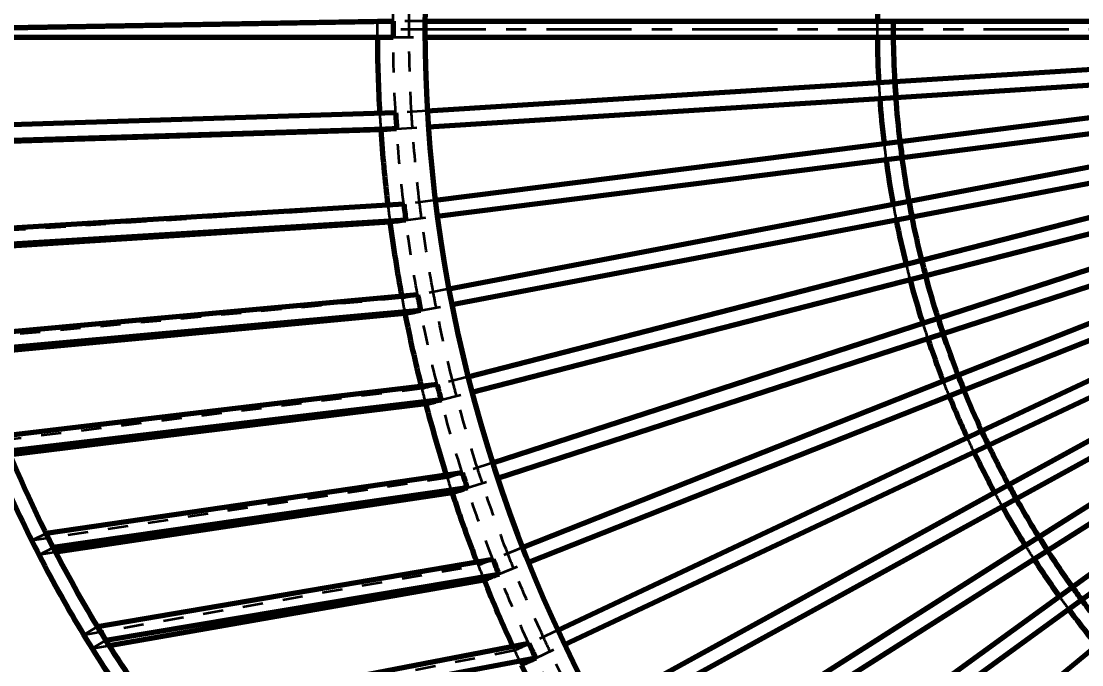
# Model space of a CAD drawing. Header units: inches. Extents: x -0.1 to 57.6, y -5.7 to 33.1.
# Drawn here: x 4.44 to 9.69, y 2.85 to 6.04 of the extents above; entities that cross this region are included whole.
import ezdxf

# ---------------------------------------------------------------- set-up
doc = ezdxf.new("R2010")
doc.units = ezdxf.units.IN
doc.header["$LTSCALE"] = 0.75
doc.header["$MEASUREMENT"] = 0
doc.linetypes.add('CENTER2', pattern=[1.125, 0.75, -0.125, 0.125, -0.125])
doc.linetypes.add('HIDDEN2', pattern=[0.1875, 0.125, -0.0625])
for name, color, linetype, lineweight in [('FD_Dimensions', 7, 'Continuous', 35), ('Hidden', 7, 'HIDDEN2', 35), ('Smart Centers', 7, 'CENTER2', 35), ('Visible', 7, 'Continuous', 70)]:
    doc.layers.add(name, color=color, linetype=linetype, lineweight=lineweight)
doc.styles.get("Standard").update_dxf_attribs({"font": 'arial.ttf'})
doc.dimstyles.new('Dim-Standard', dxfattribs={"dimtxt": 0.5, "dimasz": 0.5, "dimexe": 0.3, "dimexo": 0.07, "dimgap": 0.2, "dimtad": 0, "dimtih": 1, "dimtoh": 1, "dimlfac": 0.083333, "dimzin": 12, "dimdsep": 46, "dimtxsty": 'Standard', "dimcen": 0, "dimazin": 3, "dimtp": 0.01, "dimtm": 0.01, "dimtfac": 1, "dimtofl": 0, "dimtmove": 0, "dimatfit": 3, "dimfxl": 1, "dimtolj": 1, "dimtzin": 12, "dimarcsym": 1})

# ---------------------------------------------------------------- blocks, each defined once
blk = doc.blocks.new('*U10')
at = {"layer": 'Smart Centers', "color": 0, "ltscale": 0.75, "transparency": 16777216}
blk.add_line((-7.2019, 0), (-0.1055, 0), dxfattribs=at)
blk = doc.blocks.new('*D32')
at = {"layer": 'Defpoints', "color": 0, "transparency": 16777216}
for p in [(23.1603, 15.7692), (3.8815, 5.9998), (23.1603, 5.9998)]:
    blk.add_point(p, dxfattribs=at)
at = {"layer": 'FD_Dimensions', "color": 0, "lineweight": -2, "transparency": 16777216}
for p, q in [((3.8815, 6.0698), (3.8815, 16.0692)), ((23.1603, 6.0698), (23.1603, 16.0692)), ((4.3815, 15.7692), (12.9655, 15.7692)), ((22.6603, 15.7692), (14.0763, 15.7692))]:
    blk.add_line(p, q, dxfattribs=at)
at = {"layer": 'FD_Dimensions', "color": 0, "transparency": 16777216}
for points in [[(4.3815, 15.8525), (4.3815, 15.6859), (3.8815, 15.7692)], [(22.6603, 15.8525), (22.6603, 15.6859), (23.1603, 15.7692)]]:
    blk.add_solid(points, dxfattribs=at)
at = {"layer": 'FD_Dimensions', "color": 0, "transparency": 16777216, "insert": (13.5209, 15.7692), "char_height": 0.5, "attachment_point": 5}
blk.add_mtext('\\A1;32', dxfattribs=at)
blk = doc.blocks.new('*D33')
at = {"layer": 'Defpoints', "color": 0, "transparency": 16777216}
for p in [(13.5209, 13.3179), (0.3049, -1.3183), (13.5209, -1.3183)]:
    blk.add_point(p, dxfattribs=at)
at = {"layer": 'FD_Dimensions', "color": 0, "lineweight": -2, "transparency": 16777216}
for p, q in [((13.4509, 13.3179), (0.0049, 13.3179)), ((0.3049, 12.8179), (0.3049, 6.451)), ((0.3049, -0.8183), (0.3049, 5.5486)), ((13.4509, -1.3183), (0.0049, -1.3183))]:
    blk.add_line(p, q, dxfattribs=at)
at = {"layer": 'FD_Dimensions', "color": 0, "transparency": 16777216}
for points in [[(0.2216, 12.8179), (0.3882, 12.8179), (0.3049, 13.3179)], [(0.2216, -0.8183), (0.3882, -0.8183), (0.3049, -1.3183)]]:
    blk.add_solid(points, dxfattribs=at)
at = {"layer": 'FD_Dimensions', "color": 0, "transparency": 16777216, "insert": (0.3049, 5.9998), "char_height": 0.5, "attachment_point": 5}
blk.add_mtext('\\A1;2 4', dxfattribs=at)
blk = doc.blocks.new('*D36')
at = {"layer": 'Defpoints', "color": 0, "transparency": 16777216}
for p in [(17.4127, 8.7415), (9.6291, 3.258)]:
    blk.add_point(p, dxfattribs=at)
at = {"layer": 'FD_Dimensions', "color": 0, "lineweight": -2, "transparency": 16777216}
for p, q in [((21.135, 11.3638), (17.8215, 9.0295)), ((22.1206, 11.3638), (21.135, 11.3638))]:
    blk.add_line(p, q, dxfattribs=at)
blk.add_arc((13.5209, 5.9998), 4.7606, 32.7686, 38.7749, dxfattribs=at)
at = {"layer": 'FD_Dimensions', "color": 0, "transparency": 16777216}
blk.add_solid([(17.7735, 9.0976), (17.8695, 8.9614), (17.4127, 8.7415)], dxfattribs=at)
at = {"layer": 'FD_Dimensions', "color": 0, "transparency": 16777216, "insert": (22.9506, 11.3638), "char_height": 0.5, "attachment_point": 5}
blk.add_mtext('\\A1;%%C16', dxfattribs=at)
blk = doc.blocks.new('*D37')
at = {"layer": 'Defpoints', "color": 0, "transparency": 16777216}
for p in [(19.9996, 8.8598), (7.0422, 3.1398)]:
    blk.add_point(p, dxfattribs=at)
at = {"layer": 'FD_Dimensions', "color": 0, "lineweight": -2, "transparency": 16777216}
for p, q in [((22.5086, 9.9674), (20.457, 9.0617)), ((23.4469, 9.9674), (22.5086, 9.9674))]:
    blk.add_line(p, q, dxfattribs=at)
blk.add_arc((13.5209, 5.9998), 7.0819, 21.39175, 59.43367, dxfattribs=at)
at = {"layer": 'FD_Dimensions', "color": 0, "transparency": 16777216}
blk.add_solid([(20.4234, 9.1379), (20.4907, 8.9855), (19.9996, 8.8598)], dxfattribs=at)
at = {"layer": 'FD_Dimensions', "color": 0, "transparency": 16777216, "insert": (24.276, 9.9674), "char_height": 0.5, "attachment_point": 5}
blk.add_mtext('\\A1;%%C24', dxfattribs=at)

msp = doc.modelspace()

# ---------------------------------------------------------------- linework, layer by layer
at = {"layer": 'Hidden', "extrusion": (3.63318e-29, 2.96671e-13, -1)}
for p, q in [((6.4391, 6.0391), (6.2816, 6.0391)), ((3.8817, 5.9604), (6.2029, 5.9604)), ((6.2029, 5.9604), (6.2029, 5.9604)), ((6.2816, 5.9604), (6.4391, 5.9604)), ((6.2816, 5.9604), (6.2816, 5.9604)), ((6.2149, 5.5796), (3.904, 5.5055)), ((6.4506, 5.5944), (6.2935, 5.5845)), ((6.4506, 5.5944), (6.2935, 5.5845)), ((6.4506, 5.5944), (6.2935, 5.5845)), ((6.4506, 5.5944), (6.2935, 5.5845)), ((6.4506, 5.5944), (6.2935, 5.5845)), ((6.2984, 5.5059), (6.4556, 5.5158)), ((6.2984, 5.5059), (6.4556, 5.5158)), ((6.2984, 5.5059), (6.4556, 5.5158)), ((6.2984, 5.5059), (6.4556, 5.5158)), ((6.2984, 5.5059), (6.4556, 5.5158)), ((6.2984, 5.5059), (6.2984, 5.5059)), ((6.2984, 5.5059), (6.2984, 5.5059)), ((6.2984, 5.5059), (6.2984, 5.5059)), ((6.2984, 5.5059), (6.2984, 5.5059)), ((6.2984, 5.5059), (6.2984, 5.5059)), ((6.49, 5.1513), (6.3338, 5.1315)), ((6.49, 5.1513), (6.3338, 5.1315)), ((6.49, 5.1513), (6.3338, 5.1315)), ((6.49, 5.1513), (6.3338, 5.1315)), ((6.49, 5.1513), (6.3338, 5.1315)), ((6.2557, 5.1216), (3.9783, 4.9766)), ((6.3338, 5.1315), (6.3338, 5.1315)), ((6.3338, 5.1315), (6.3338, 5.1315)), ((6.3338, 5.1315), (6.3338, 5.1315)), ((6.3338, 5.1315), (6.3338, 5.1315)), ((6.3338, 5.1315), (6.3338, 5.1315)), ((6.3437, 5.0534), (6.4999, 5.0731)), ((6.3437, 5.0534), (6.4999, 5.0731)), ((6.3437, 5.0534), (6.4999, 5.0731)), ((6.3437, 5.0534), (6.4999, 5.0731)), ((6.3437, 5.0534), (6.4999, 5.0731)), ((6.3437, 5.0534), (6.3437, 5.0534)), ((6.3437, 5.0534), (6.3437, 5.0534)), ((6.3437, 5.0534), (6.3437, 5.0534)), ((6.3437, 5.0534), (6.3437, 5.0534)), ((6.3437, 5.0534), (6.3437, 5.0534)), ((6.5572, 4.7115), (6.4025, 4.6819)), ((6.5572, 4.7115), (6.4025, 4.6819)), ((6.5572, 4.7115), (6.4025, 4.6819)), ((6.5572, 4.7115), (6.4025, 4.6819)), ((6.5572, 4.7115), (6.4025, 4.6819)), ((6.4025, 4.6819), (6.4025, 4.6819)), ((6.4025, 4.6819), (6.4025, 4.6819)), ((6.4025, 4.6819), (6.4025, 4.6819)), ((6.4025, 4.6819), (6.4025, 4.6819)), ((6.4025, 4.6819), (6.4025, 4.6819)), ((6.3251, 4.6672), (4.1028, 4.4573)), ((6.4172, 4.6046), (6.5719, 4.6341)), ((6.4172, 4.6046), (6.5719, 4.6341)), ((6.4172, 4.6046), (6.5719, 4.6341)), ((6.4172, 4.6046), (6.5719, 4.6341)), ((6.4172, 4.6046), (6.5719, 4.6341)), ((6.4172, 4.6046), (6.4172, 4.6046)), ((6.4172, 4.6046), (6.4172, 4.6046)), ((6.4172, 4.6046), (6.4172, 4.6046)), ((6.4172, 4.6046), (6.4172, 4.6046)), ((6.4172, 4.6046), (6.4172, 4.6046)), ((6.6518, 4.2767), (6.4993, 4.2376)), ((6.6518, 4.2767), (6.4993, 4.2376)), ((6.6518, 4.2767), (6.4993, 4.2376)), ((6.6518, 4.2767), (6.4993, 4.2376)), ((6.6518, 4.2767), (6.4993, 4.2376)), ((6.423, 4.218), (4.2751, 3.952)), ((6.4993, 4.2376), (6.4993, 4.2376)), ((6.4993, 4.2376), (6.4993, 4.2376)), ((6.4993, 4.2376), (6.4993, 4.2376)), ((6.4993, 4.2376), (6.4993, 4.2376)), ((6.4993, 4.2376), (6.4993, 4.2376)), ((6.5189, 4.1613), (6.6714, 4.2005)), ((6.5189, 4.1613), (6.6714, 4.2005)), ((6.5189, 4.1613), (6.6714, 4.2005)), ((6.5189, 4.1613), (6.6714, 4.2005)), ((6.5189, 4.1613), (6.6714, 4.2005)), ((6.5189, 4.1613), (6.5189, 4.1613)), ((6.5189, 4.1613), (6.5189, 4.1613)), ((6.5189, 4.1613), (6.5189, 4.1613)), ((6.5189, 4.1613), (6.5189, 4.1613)), ((6.5189, 4.1613), (6.5189, 4.1613)), ((6.7736, 3.8488), (6.6238, 3.8002)), ((6.7736, 3.8488), (6.6238, 3.8002)), ((6.7736, 3.8488), (6.6238, 3.8002)), ((6.7736, 3.8488), (6.6238, 3.8002)), ((6.7736, 3.8488), (6.6238, 3.8002)), ((6.6238, 3.8002), (6.6238, 3.8002)), ((6.6238, 3.8002), (6.6238, 3.8002)), ((6.6238, 3.8002), (6.6238, 3.8002)), ((6.6238, 3.8002), (6.6238, 3.8002)), ((6.6238, 3.8002), (6.6238, 3.8002)), ((6.5489, 3.7758), (4.4919, 3.4642)), ((6.6481, 3.7253), (6.7979, 3.7739)), ((6.6481, 3.7253), (6.7979, 3.7739)), ((6.6481, 3.7253), (6.7979, 3.7739)), ((6.6481, 3.7253), (6.7979, 3.7739)), ((6.6481, 3.7253), (6.7979, 3.7739)), ((6.6481, 3.7253), (6.6481, 3.7253)), ((6.6481, 3.7253), (6.6481, 3.7253)), ((6.6481, 3.7253), (6.6481, 3.7253)), ((6.6481, 3.7253), (6.6481, 3.7253)), ((6.6481, 3.7253), (6.6481, 3.7253)), ((4.5621, 3.4998), (4.4919, 3.4642)), ((4.5274, 3.394), (4.5977, 3.4295)), ((6.9219, 3.4294), (6.7755, 3.3714)), ((6.9219, 3.4294), (6.7755, 3.3714)), ((6.9219, 3.4294), (6.7755, 3.3714)), ((6.9219, 3.4294), (6.7755, 3.3714)), ((6.9219, 3.4294), (6.7755, 3.3714)), ((4.6096, 3.4063), (4.5274, 3.394)), ((6.7755, 3.3714), (6.7755, 3.3714)), ((6.7755, 3.3714), (6.7755, 3.3714)), ((6.7755, 3.3714), (6.7755, 3.3714)), ((6.7755, 3.3714), (6.7755, 3.3714)), ((6.7755, 3.3714), (6.7755, 3.3714)), ((4.7496, 2.997), (6.7023, 3.3424)), ((6.8045, 3.2982), (6.9509, 3.3562)), ((6.8045, 3.2982), (6.9509, 3.3562)), ((6.8045, 3.2982), (6.9509, 3.3562)), ((6.8045, 3.2982), (6.9509, 3.3562)), ((6.8045, 3.2982), (6.9509, 3.3562)), ((6.8045, 3.2982), (6.8045, 3.2982)), ((6.8045, 3.2982), (6.8045, 3.2982)), ((6.8045, 3.2982), (6.8045, 3.2982)), ((6.8045, 3.2982), (6.8045, 3.2982)), ((6.8045, 3.2982), (6.8045, 3.2982)), ((4.8166, 3.0382), (4.7496, 2.997)), ((7.0964, 3.0201), (6.9539, 2.9531)), ((7.0964, 3.0201), (6.9539, 2.9531)), ((7.0964, 3.0201), (6.9539, 2.9531)), ((7.0964, 3.0201), (6.9539, 2.9531)), ((7.0964, 3.0201), (6.9539, 2.9531)), ((4.7908, 2.9299), (4.8579, 2.9712)), ((4.7908, 2.9299), (4.8745, 2.9446)), ((6.9539, 2.9531), (6.9539, 2.9531)), ((6.9539, 2.9531), (6.9539, 2.9531)), ((6.9539, 2.9531), (6.9539, 2.9531)), ((6.9539, 2.9531), (6.9539, 2.9531)), ((6.9539, 2.9531), (6.9539, 2.9531)), ((6.9874, 2.8818), (7.1299, 2.9489)), ((6.9874, 2.8818), (7.1299, 2.9489)), ((6.9874, 2.8818), (7.1299, 2.9489)), ((6.9874, 2.8818), (7.1299, 2.9489)), ((6.9874, 2.8818), (7.1299, 2.9489)), ((6.8826, 2.9195), (5.0443, 2.5524)), ((6.9874, 2.8818), (6.9874, 2.8818)), ((6.9874, 2.8818), (6.9874, 2.8818)), ((6.9874, 2.8818), (6.9874, 2.8818)), ((6.9874, 2.8818), (6.9874, 2.8818)), ((6.9874, 2.8818), (6.9874, 2.8818))]:
    msp.add_line(p, q, dxfattribs=at)
for radius, start, end in [(7.2394, 0.31159, 3.28841), (7.1606, 0.31502, 3.28498), (7.2394, 359.68841, 0.31159), (7.1606, 359.68498, 0.31502), (4.8394, 359.5339, 0.4661), (7.2394, 356.71159, 359.68841), (7.1606, 356.71502, 359.68498), (4.8394, 355.9339, 356.8661), (4.8394, 355.9339, 356.8661), (7.2394, 356.08841, 356.71159), (7.1606, 356.08498, 356.71502), (7.1606, 356.08498, 356.71502), (7.1606, 356.08498, 356.71502), (7.1606, 356.08498, 356.71502), (7.1606, 356.08498, 356.71502), (7.2394, 353.11159, 356.08841), (7.1606, 353.11502, 356.08498), (4.8394, 352.3339, 353.2661), (4.8394, 352.3339, 353.2661), (7.2394, 352.48841, 353.11159), (7.1606, 352.48498, 353.11502), (7.1606, 352.48498, 353.11502), (7.1606, 352.48498, 353.11502), (7.1606, 352.48498, 353.11502), (7.1606, 352.48498, 353.11502), (4.8394, 348.7339, 349.6661), (4.8394, 348.7339, 349.6661), (7.2394, 349.51159, 352.48841), (7.1606, 349.51502, 352.48498), (4.8394, 345.1339, 346.0661), (4.8394, 345.1339, 346.0661), (7.2394, 348.88841, 349.51159), (7.1606, 348.88498, 349.51502), (7.1606, 348.88498, 349.51502), (7.1606, 348.88498, 349.51502), (7.1606, 348.88498, 349.51502), (7.1606, 348.88498, 349.51502), (7.2394, 345.91159, 348.88841), (7.1606, 345.91502, 348.88498), (4.8394, 341.5339, 342.4661), (4.8394, 341.5339, 342.4661), (7.1606, 345.28498, 345.91502), (7.1606, 345.28498, 345.91502), (7.1606, 345.28498, 345.91502), (7.1606, 345.28498, 345.91502), (7.1606, 345.28498, 345.91502), (7.2394, 345.28841, 345.91159), (4.8394, 337.9339, 338.8661), (4.8394, 337.9339, 338.8661), (7.2394, 342.31159, 345.28841), (7.1606, 342.31502, 345.28498), (4.8394, 334.3339, 335.2661), (4.8394, 334.3339, 335.2661), (7.2394, 341.68841, 342.31159), (7.1606, 341.68498, 342.31502), (7.1606, 341.68498, 342.31502), (7.1606, 341.68498, 342.31502), (7.1606, 341.68498, 342.31502), (7.1606, 341.68498, 342.31502), (7.1606, 338.71502, 341.68498), (7.2394, 338.71159, 341.68841), (4.8394, 330.7339, 331.6661), (4.8394, 330.7339, 331.6661), (4.8394, 327.1339, 328.0661), (4.8394, 327.1339, 328.0661), (7.2394, 338.08841, 338.71159), (7.1606, 338.08498, 338.71502), (7.1606, 338.08498, 338.71502), (7.1606, 338.08498, 338.71502), (7.1606, 338.08498, 338.71502), (7.1606, 338.08498, 338.71502), (7.1606, 335.11502, 338.08498), (7.2394, 335.11159, 338.08841), (4.8394, 323.5339, 324.4661), (4.8394, 323.5339, 324.4661), (7.2394, 334.48841, 335.11159), (7.1606, 334.48498, 335.11502), (7.1606, 334.48498, 335.11502), (7.1606, 334.48498, 335.11502), (7.1606, 334.48498, 335.11502), (7.1606, 334.48498, 335.11502), (7.1606, 331.51502, 334.48498), (7.2394, 331.51159, 334.48841)]:
    msp.add_arc((-13.5209, 5.9998), radius, start, end, dxfattribs=at)
at = {"layer": 'Hidden'}
for radius, start, end in [(7.3181, 179.69176, 180.30824), (7.3181, 183.27204, 183.29176), (7.3181, 183.29176, 183.90824), (7.2394, 183.28841, 183.91159), (7.2394, 183.28841, 183.91159), (7.2394, 183.28841, 183.91159), (7.2394, 183.28841, 183.91159), (7.3181, 186.85199, 186.89176), (7.3181, 186.89176, 187.50824), (7.2394, 186.88841, 187.51159), (7.2394, 186.88841, 187.51159), (7.2394, 186.88841, 187.51159), (7.2394, 186.88841, 187.51159), (7.2394, 190.48841, 191.11159), (7.2394, 190.48841, 191.11159), (7.2394, 190.48841, 191.11159), (7.2394, 190.48841, 191.11159), (7.3181, 190.43127, 190.49176), (7.3181, 190.49176, 191.10824), (7.3181, 194.00952, 194.09176), (7.3181, 194.09176, 194.70824), (7.2394, 194.08841, 194.71159), (7.2394, 194.08841, 194.71159), (7.2394, 194.08841, 194.71159), (7.2394, 194.08841, 194.71159), (7.3181, 197.58638, 197.69176), (7.2394, 197.68841, 198.31159), (7.2394, 197.68841, 198.31159), (7.2394, 197.68841, 198.31159), (7.2394, 197.68841, 198.31159), (7.3181, 197.69176, 198.30824), (7.2394, 201.28841, 201.91159), (7.2394, 201.28841, 201.91159), (7.2394, 201.28841, 201.91159), (7.2394, 201.28841, 201.91159), (7.3181, 201.16149, 201.29176), (7.3181, 201.29176, 201.90824), (7.2394, 204.88841, 205.51159), (7.2394, 204.88841, 205.51159), (7.2394, 204.88841, 205.51159), (7.2394, 204.88841, 205.51159), (7.3181, 204.73448, 204.89176), (7.3181, 204.89176, 205.50824)]:
    msp.add_arc((13.5209, 5.9998), radius, start, end, dxfattribs=at)
for points in [[(6.2816, 5.9604), (6.2554, 5.9604), (6.2291, 5.9604), (6.2029, 5.9604)], [(6.2149, 5.5796), (6.2411, 5.5812), (6.2673, 5.5829), (6.2935, 5.5845)], [(6.2557, 5.1216), (6.2817, 5.1249), (6.3078, 5.1282), (6.3338, 5.1315)], [(6.3251, 4.6672), (6.3509, 4.6721), (6.3767, 4.677), (6.4025, 4.6819)], [(6.423, 4.218), (6.4484, 4.2245), (6.4739, 4.2311), (6.4993, 4.2376)], [(6.5489, 3.7758), (6.5739, 3.7839), (6.5988, 3.7921), (6.6238, 3.8002)], [(4.4919, 3.4642), (4.4977, 3.4525), (4.5036, 3.4408), (4.5095, 3.429)], [(4.5095, 3.429), (4.5154, 3.4173), (4.5214, 3.4056), (4.5274, 3.394)], [(6.7023, 3.3424), (6.7267, 3.3521), (6.7511, 3.3618), (6.7755, 3.3714)], [(4.7496, 2.997), (4.7564, 2.9858), (4.7632, 2.9746), (4.7701, 2.9634)], [(4.7701, 2.9634), (4.7769, 2.9522), (4.7839, 2.941), (4.7908, 2.9299)], [(6.8826, 2.9195), (6.9064, 2.9307), (6.9301, 2.9419), (6.9539, 2.9531)]]:
    msp.add_open_spline(points, degree=3, dxfattribs=at)
at = {"layer": 'Visible', "extrusion": (3.63318e-29, 2.96671e-13, -1)}
for p, q in [((3.9603, 6.0011), (6.2029, 6.0391)), ((3.9603, 5.9998), (6.2816, 6.0391)), ((6.2029, 6.0391), (6.2816, 6.0391)), ((6.4391, 6.0391), (8.7604, 6.0391)), ((8.7604, 6.0391), (11.1606, 6.0391)), ((3.9604, 5.9604), (6.2816, 5.9604)), ((6.4391, 5.9604), (8.7604, 5.9604)), ((8.7604, 5.9604), (11.1606, 5.9604)), ((8.7674, 5.7402), (11.1628, 5.8909)), ((8.7723, 5.6616), (11.1677, 5.8123)), ((6.4506, 5.5944), (8.7674, 5.7402)), ((6.4506, 5.5944), (8.7674, 5.7402)), ((8.793, 5.4422), (11.1743, 5.743)), ((6.4556, 5.5158), (8.7723, 5.6616)), ((6.4556, 5.5158), (8.7723, 5.6616)), ((8.8029, 5.3641), (11.1841, 5.6649)), ((6.2935, 5.5845), (3.9824, 5.5132)), ((6.2935, 5.5845), (6.2935, 5.5845)), ((6.2935, 5.5845), (6.2935, 5.5845)), ((6.2935, 5.5845), (6.2935, 5.5845)), ((6.2935, 5.5845), (6.2935, 5.5845)), ((6.2935, 5.5845), (6.2935, 5.5845)), ((8.8374, 5.1464), (11.195, 5.5962)), ((8.8521, 5.0691), (11.2098, 5.5188)), ((6.2984, 5.5059), (3.9901, 5.4348)), ((6.2198, 5.501), (3.9906, 5.4297)), ((6.49, 5.1513), (8.793, 5.4422)), ((6.49, 5.1513), (8.793, 5.4422)), ((8.9002, 4.854), (11.225, 5.4509)), ((6.4999, 5.0731), (8.8029, 5.3641)), ((6.4999, 5.0731), (8.8029, 5.3641)), ((8.9198, 4.7778), (11.2445, 5.3747)), ((8.9813, 4.5662), (11.264, 5.3078)), ((9.0056, 4.4913), (11.2883, 5.233)), ((9.0802, 4.2839), (11.3119, 5.1675)), ((6.3338, 5.1315), (4.0555, 4.9918)), ((6.5572, 4.7115), (8.8374, 5.1464)), ((6.5572, 4.7115), (8.8374, 5.1464)), ((6.3437, 5.0534), (4.0708, 4.9146)), ((6.5719, 4.6341), (8.8521, 5.0691)), ((6.5719, 4.6341), (8.8521, 5.0691)), ((9.1092, 4.2107), (11.3408, 5.0943)), ((6.2655, 5.0435), (4.0729, 4.9044)), ((9.1967, 4.0085), (11.3685, 5.0304)), ((9.2303, 3.9372), (11.402, 4.9592)), ((9.3303, 3.7409), (11.4336, 4.8972)), ((6.6518, 4.2767), (8.9002, 4.854)), ((6.6518, 4.2767), (8.9002, 4.854)), ((9.3682, 3.6719), (11.4715, 4.8282)), ((6.6714, 4.2005), (8.9198, 4.7778)), ((6.6714, 4.2005), (8.9198, 4.7778)), ((9.4804, 3.4822), (11.5069, 4.7683)), ((6.4025, 4.6819), (4.1783, 4.4798)), ((9.5226, 3.4157), (11.5491, 4.7018)), ((9.6465, 3.2335), (11.5882, 4.6443)), ((6.4172, 4.6046), (4.2007, 4.4043)), ((6.3399, 4.5898), (4.2053, 4.3894)), ((9.6927, 3.1698), (11.6345, 4.5806)), ((6.7736, 3.8488), (8.9813, 4.5662)), ((6.7736, 3.8488), (8.9813, 4.5662)), ((6.7979, 3.7739), (9.0056, 4.4913)), ((6.7979, 3.7739), (9.0056, 4.4913)), ((6.9219, 3.4294), (9.0802, 4.2839)), ((6.9219, 3.4294), (9.0802, 4.2839)), ((6.4993, 4.2376), (4.3482, 3.9812)), ((6.9509, 3.3562), (9.1092, 4.2107)), ((6.9509, 3.3562), (9.1092, 4.2107)), ((6.5189, 4.1613), (4.3774, 3.9081)), ((6.4426, 4.1417), (4.3853, 3.8888)), ((7.0964, 3.0201), (9.1967, 4.0085)), ((7.0964, 3.0201), (9.1967, 4.0085)), ((7.1299, 2.9489), (9.2303, 3.9372)), ((7.1299, 2.9489), (9.2303, 3.9372)), ((6.6238, 3.8002), (4.5622, 3.4998)), ((7.2961, 2.6226), (9.3303, 3.7409)), ((7.2961, 2.6226), (9.3303, 3.7409)), ((6.6481, 3.7253), (4.5977, 3.4295)), ((6.5732, 3.7009), (4.6096, 3.4063)), ((7.3341, 2.5536), (9.3682, 3.6719)), ((7.3341, 2.5536), (9.3682, 3.6719)), ((4.5621, 3.4998), (4.5622, 3.4998)), ((7.5205, 2.2384), (9.4804, 3.4822)), ((7.5205, 2.2384), (9.4804, 3.4822)), ((4.5977, 3.4295), (4.5977, 3.4295)), ((7.5627, 2.1719), (9.5226, 3.4157)), ((7.5627, 2.1719), (9.5226, 3.4157)), ((4.8166, 3.0382), (6.7755, 3.3714)), ((4.8579, 2.9712), (6.8045, 3.2982)), ((4.8745, 2.9446), (6.7313, 3.2692)), ((7.7685, 1.8691), (9.6465, 3.2335)), ((7.7685, 1.8691), (9.6465, 3.2335)), ((7.8148, 1.8054), (9.6927, 3.1698)), ((7.8148, 1.8054), (9.6927, 3.1698)), ((4.8166, 3.0382), (4.8166, 3.0382)), ((8.0392, 1.516), (9.8278, 2.9957)), ((8.0392, 1.516), (9.8278, 2.9957)), ((4.8579, 2.9712), (4.8579, 2.9712)), ((6.9539, 2.9531), (5.1079, 2.5988)), ((6.9874, 2.8818), (5.1543, 2.5352))]:
    msp.add_line(p, q, dxfattribs=at)
at = {"layer": 'Visible'}
for radius, start, end in [(7.0819, 120, 240), (7.3181, 180.30824, 183.27204), (4.7606, 183.1262, 184.0738), (7.3181, 183.90824, 186.85199), (4.7606, 186.7262, 187.6738), (4.7606, 190.3262, 191.2738), (7.3181, 187.50824, 190.43127), (4.7606, 193.9262, 194.8738), (7.3181, 191.10824, 194.00952), (4.7606, 197.5262, 198.4738), (4.7606, 201.1262, 202.0738), (7.3181, 194.70824, 197.58638), (4.7606, 204.7262, 205.6738), (4.7606, 208.3262, 209.2738), (7.3181, 198.30824, 201.16149), (4.7606, 211.9262, 212.8738), (7.3181, 201.90824, 204.73448), (4.7606, 215.5262, 216.4738), (7.3181, 205.50824, 208.30491)]:
    msp.add_arc((13.5209, 5.9998), radius, start, end, dxfattribs=at)
at = {"layer": 'Visible', "extrusion": (3.63318e-29, 2.96671e-13, -1)}
for radius, start, end in [(4.8394, 0.4661, 3.1339), (4.7606, 359.5262, 0.4738), (4.8394, 356.8661, 359.5339), (4.7606, 356.8738, 359.5262), (4.7606, 355.9262, 356.8738), (4.8394, 353.2661, 355.9339), (4.7606, 353.2738, 355.9262), (4.7606, 352.3262, 353.2738), (4.7606, 349.6738, 352.3262), (4.8394, 349.6661, 352.3339), (4.7606, 348.7262, 349.6738), (4.8394, 346.0661, 348.7339), (4.7606, 346.0738, 348.7262), (4.7606, 345.1262, 346.0738), (4.8394, 342.4661, 345.1339), (4.7606, 342.4738, 345.1262), (4.7606, 341.5262, 342.4738), (4.8394, 338.8661, 341.5339), (4.7606, 338.8738, 341.5262), (4.7606, 337.9262, 338.8738), (4.7606, 335.2738, 337.9262), (4.8394, 335.2661, 337.9339), (4.7606, 334.3262, 335.2738), (4.8394, 331.6661, 334.3339), (4.7606, 331.6738, 334.3262), (4.7606, 330.7262, 331.6738), (4.8394, 328.0661, 330.7339), (4.7606, 328.0738, 330.7262), (4.7606, 327.1262, 328.0738), (4.7606, 324.4738, 327.1262), (4.8394, 324.4661, 327.1339), (4.7606, 323.5262, 324.4738), (4.7606, 320.8738, 323.5262), (4.8394, 320.8661, 323.5339)]:
    msp.add_arc((-13.5209, 5.9998), radius, start, end, dxfattribs=at)
at = {"layer": 'Visible'}
for points, knots in [([(3.8815, 5.9998), (3.8815, 6.252), (3.8991, 6.5042), (3.9341, 6.755), (3.9679, 6.9974), (4.0181, 7.2386), (4.0843, 7.4772), (4.1483, 7.7079), (4.2273, 7.9362), (4.321, 8.1611), (4.4115, 8.3785), (4.5156, 8.5926), (4.633, 8.8025), (4.7464, 9.0055), (4.8722, 9.2046), (5.0097, 9.3989), (5.1427, 9.5867), (5.2867, 9.7701), (5.4412, 9.9484), (5.5905, 10.1207), (5.7495, 10.2883), (5.9178, 10.4504), (6.0805, 10.6072), (6.2517, 10.7589), (6.431, 10.905), (6.7734, 11.1842), (7.1451, 11.443), (7.5413, 11.6783), (7.9116, 11.8982), (8.3034, 12.0976), (8.7125, 12.2744), (9.0947, 12.4396), (9.4921, 12.585), (9.9007, 12.7094), (10.2826, 12.8256), (10.6744, 12.9233), (11.0729, 13.0019), (11.4452, 13.0753), (11.8234, 13.1319), (12.2047, 13.1714), (12.5611, 13.2082), (12.9201, 13.2301), (13.2797, 13.2369), (13.3601, 13.2384), (13.4405, 13.2391), (13.5209, 13.2391)], [3.141593, 3.141593, 3.141593, 3.141593, 3.245911, 3.245911, 3.245911, 3.346766, 3.346766, 3.346766, 3.444272, 3.444272, 3.444272, 3.53854, 3.53854, 3.53854, 3.629678, 3.629678, 3.629678, 3.71779, 3.71779, 3.71779, 3.802975, 3.802975, 3.802975, 3.885332, 3.885332, 3.885332, 4.042655, 4.042655, 4.042655, 4.189657, 4.189657, 4.189657, 4.327013, 4.327013, 4.327013, 4.455358, 4.455358, 4.455358, 4.575281, 4.575281, 4.575281, 4.687337, 4.687337, 4.687337, 4.712389, 4.712389, 4.712389, 4.712389]), ([(3.9603, 5.9998), (3.9603, 6.2483), (3.9776, 6.4969), (4.0121, 6.7441), (4.0454, 6.9831), (4.0949, 7.2208), (4.1602, 7.4562), (4.2233, 7.6837), (4.3013, 7.9089), (4.3937, 8.1308), (4.483, 8.3453), (4.5858, 8.5568), (4.7017, 8.7641), (4.8138, 8.9646), (4.938, 9.1613), (5.074, 9.3534), (5.2055, 9.5391), (5.3479, 9.7205), (5.5007, 9.8968), (5.6484, 10.0674), (5.8058, 10.2332), (5.9724, 10.3937), (6.1335, 10.5489), (6.3031, 10.6992), (6.4807, 10.844), (6.82, 11.1206), (7.1885, 11.3772), (7.5815, 11.6106), (7.9488, 11.8288), (8.3376, 12.0266), (8.7437, 12.2021), (9.1232, 12.3661), (9.5177, 12.5105), (9.9237, 12.634), (10.3029, 12.7494), (10.6922, 12.8466), (11.0881, 12.9246), (11.4581, 12.9976), (11.8339, 13.0538), (12.2128, 13.093), (12.5669, 13.1297), (12.9238, 13.1514), (13.2812, 13.1582), (13.3611, 13.1597), (13.441, 13.1604), (13.5209, 13.1604)], [3.141593, 3.141593, 3.141593, 3.141593, 3.245911, 3.245911, 3.245911, 3.346766, 3.346766, 3.346766, 3.444272, 3.444272, 3.444272, 3.53854, 3.53854, 3.53854, 3.629678, 3.629678, 3.629678, 3.71779, 3.71779, 3.71779, 3.802975, 3.802975, 3.802975, 3.885332, 3.885332, 3.885332, 4.042655, 4.042655, 4.042655, 4.189657, 4.189657, 4.189657, 4.327013, 4.327013, 4.327013, 4.455358, 4.455358, 4.455358, 4.575281, 4.575281, 4.575281, 4.687337, 4.687337, 4.687337, 4.712389, 4.712389, 4.712389, 4.712389]), ([(13.5209, -1.2396), (13.2652, -1.2396), (13.0096, -1.232), (12.7547, -1.2167), (12.4417, -1.198), (12.1298, -1.1677), (11.8207, -1.1261), (11.5319, -1.0873), (11.2454, -1.0385), (10.9625, -0.98), (10.6981, -0.9254), (10.4369, -0.8623), (10.1797, -0.7909), (9.7048, -0.6592), (9.2437, -0.4993), (8.8022, -0.3132), (8.4179, -0.1512), (8.0484, 0.0306), (7.6972, 0.2306), (7.3915, 0.4046), (7.0996, 0.5924), (6.8236, 0.7926), (6.5834, 0.9669), (6.3552, 1.1505), (6.1403, 1.3426), (5.9533, 1.5098), (5.7763, 1.6834), (5.6102, 1.8626), (5.3244, 2.1709), (5.0705, 2.496), (4.8517, 2.834), (4.689, 3.0854), (4.5456, 3.3439), (4.4226, 3.6079), (4.3311, 3.8043), (4.2509, 4.0036), (4.1823, 4.2052), (4.0813, 4.5016), (4.0054, 4.8027), (3.9552, 5.1063), (3.9062, 5.4026), (3.8815, 5.7012), (3.8815, 5.9998)], [1.570796, 1.570796, 1.570796, 1.570796, 1.650448, 1.650448, 1.650448, 1.748282, 1.748282, 1.748282, 1.839697, 1.839697, 1.839697, 1.925114, 1.925114, 1.925114, 2.082814, 2.082814, 2.082814, 2.220071, 2.220071, 2.220071, 2.339534, 2.339534, 2.339534, 2.44351, 2.44351, 2.44351, 2.534007, 2.534007, 2.534007, 2.689637, 2.689637, 2.689637, 2.805403, 2.805403, 2.805403, 2.891516, 2.891516, 2.891516, 3.018082, 3.018082, 3.018082, 3.141593, 3.141593, 3.141593, 3.141593]), ([(13.5209, -1.1609), (13.2668, -1.1609), (13.0127, -1.1533), (12.7594, -1.1381), (12.4483, -1.1195), (12.1384, -1.0894), (11.8312, -1.0481), (11.5442, -1.0095), (11.2595, -0.961), (10.9784, -0.9029), (10.7158, -0.8486), (10.4562, -0.7859), (10.2007, -0.715), (9.729, -0.5842), (9.2711, -0.4254), (8.8328, -0.2406), (8.4513, -0.0798), (8.0846, 0.1007), (7.7361, 0.299), (7.4329, 0.4717), (7.1434, 0.6579), (6.8698, 0.8564), (6.6317, 1.0291), (6.4056, 1.2111), (6.1928, 1.4013), (6.0076, 1.5669), (5.8324, 1.7388), (5.6679, 1.9162), (5.5248, 2.0706), (5.3897, 2.2292), (5.2633, 2.3915), (5.0458, 2.6706), (4.8537, 2.9607), (4.6886, 3.2591), (4.5657, 3.481), (4.4579, 3.7076), (4.3655, 3.9376), (4.2297, 4.2757), (4.1274, 4.6212), (4.0596, 4.9704), (3.9935, 5.3112), (3.9603, 5.6555), (3.9603, 5.9998)], [1.570796, 1.570796, 1.570796, 1.570796, 1.650448, 1.650448, 1.650448, 1.748282, 1.748282, 1.748282, 1.839697, 1.839697, 1.839697, 1.925114, 1.925114, 1.925114, 2.082814, 2.082814, 2.082814, 2.220071, 2.220071, 2.220071, 2.339534, 2.339534, 2.339534, 2.44351, 2.44351, 2.44351, 2.534007, 2.534007, 2.534007, 2.612772, 2.612772, 2.612772, 2.748227, 2.748227, 2.748227, 2.848985, 2.848985, 2.848985, 2.997076, 2.997076, 2.997076, 3.141593, 3.141593, 3.141593, 3.141593])]:
    msp.add_open_spline(points, degree=3, knots=knots, dxfattribs=at)
for points in [[(6.2816, 6.0391), (6.2816, 6.0129), (6.2816, 5.9867), (6.2816, 5.9604)], [(6.2935, 5.5845), (6.2951, 5.5583), (6.2968, 5.5321), (6.2984, 5.5059)], [(6.2984, 5.5059), (6.2722, 5.5043), (6.246, 5.5026), (6.2198, 5.501)], [(6.3338, 5.1315), (6.3371, 5.1055), (6.3404, 5.0794), (6.3437, 5.0534)], [(6.3437, 5.0534), (6.3176, 5.0501), (6.2916, 5.0468), (6.2655, 5.0435)], [(6.4025, 4.6819), (6.4074, 4.6562), (6.4123, 4.6304), (6.4172, 4.6046)], [(6.4172, 4.6046), (6.3915, 4.5997), (6.3657, 4.5948), (6.3399, 4.5898)], [(6.4993, 4.2376), (6.5058, 4.2122), (6.5123, 4.1867), (6.5189, 4.1613)], [(6.5189, 4.1613), (6.4934, 4.1548), (6.468, 4.1483), (6.4426, 4.1417)], [(6.6238, 3.8002), (6.6319, 3.7752), (6.64, 3.7502), (6.6481, 3.7253)], [(6.6481, 3.7253), (6.6232, 3.7172), (6.5982, 3.7091), (6.5732, 3.7009)], [(4.5798, 3.4646), (4.5739, 3.4763), (4.568, 3.488), (4.5622, 3.4998)], [(4.5977, 3.4295), (4.5917, 3.4412), (4.5857, 3.4529), (4.5798, 3.4646)], [(6.7755, 3.3714), (6.7852, 3.347), (6.7948, 3.3226), (6.8045, 3.2982)], [(6.8045, 3.2982), (6.7801, 3.2886), (6.7557, 3.2789), (6.7313, 3.2692)], [(4.8371, 3.0046), (4.8303, 3.0158), (4.8234, 3.027), (4.8166, 3.0382)], [(4.8579, 2.9712), (4.8509, 2.9823), (4.844, 2.9934), (4.8371, 3.0046)], [(6.9539, 2.9531), (6.965, 2.9293), (6.9762, 2.9056), (6.9874, 2.8818)], [(6.9874, 2.8818), (6.9636, 2.8706), (6.9399, 2.8595), (6.9161, 2.8483)]]:
    msp.add_open_spline(points, degree=3, dxfattribs=at)

# ---------------------------------------------------------------- block references
at = {"layer": 'Smart Centers', "ltscale": 0.75}
msp.add_blockref('*U10', (13.5209, 5.9998), dxfattribs=at)

# ---------------------------------------------------------------- dimensions: what is measured, and where the dimension line sits
at = {"layer": 'FD_Dimensions'}
for p1, p2, distance, text, picture, middle in [((3.8815, 5.9998), (23.1603, 5.9998), 9.7694, '32', '*D32', (13.5209, 15.7692)), ((13.5209, 13.3179), (13.5209, -1.3183), -13.216, '2 4', '*D33', (0.3049, 5.9998))]:
    dim = msp.add_aligned_dim(p1=p1, p2=p2, distance=distance, text=text, dimstyle='Dim-Standard', override={"dimlfac": 1.666667, "dimclrd": 0, "dimclre": 0}, dxfattribs=at)
    dim.commit()
    dim.dimension.update_dxf_attribs({"geometry": picture, "text_midpoint": middle})
for p1, p2, text, picture, middle in [((7.0422, 3.1398), (19.9996, 8.8598), '%%C24', '*D37', (24.276, 9.9674)), ((9.6291, 3.258), (17.4127, 8.7415), '%%C16', '*D36', (22.9506, 11.3638))]:
    dim = msp.add_diameter_dim_2p(p1=p1, p2=p2, text=text, dimstyle='Dim-Standard', override={"dimlfac": 1.666667}, dxfattribs=at)
    dim.commit()
    dim.dimension.update_dxf_attribs({"geometry": picture, "text_midpoint": middle, "dimtype": 163})

doc.saveas('drawing.dxf')
